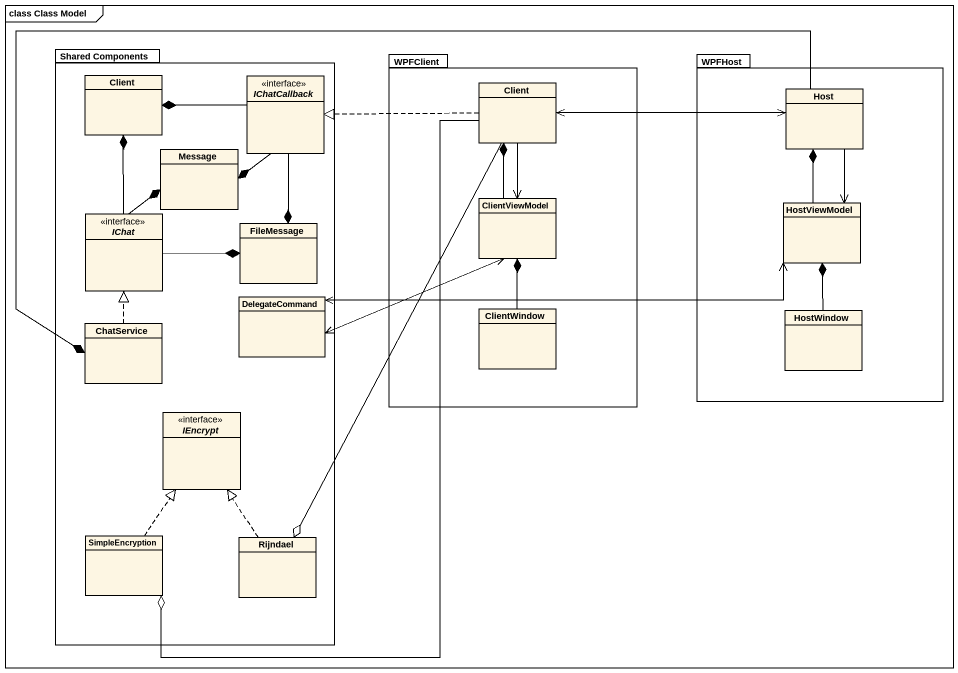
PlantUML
@startuml
mainframe class Class Model
hide circle
hide empty members
package "Shared Components" as Shared_Components {
  class Client
  interface IChatCallback
  class Message
  interface IChat
  class FileMessage
  class ChatService
  class DelegateCommand
  interface IEncrypt
  class SimpleEncryption
  class Rijndael
}
package WPFClient {
  class "Client" as Client_2
  class ClientViewModel
  class ClientWindow
}
package WPFHost {
  class Host
  class HostViewModel
  class HostWindow
}
IChatCallback -left-* Client
IChatCallback --* Message
IChatCallback --* FileMessage
Client_2 .left.|> IChatCallback
Client_2 --> ClientViewModel
Client_2 --o SimpleEncryption
Client_2 --o Rijndael
Host <-left-> Client_2
Host --> HostViewModel
Host -left-* ChatService
ClientViewModel -up-* Client_2
ClientViewModel <-left-> DelegateCommand
HostViewModel -up-* Host
HostViewModel <-left-> DelegateCommand
IChat -up-* Client
IChat -up-* Message
IChat -right-* FileMessage
ChatService .up.|> IChat
ClientWindow -up-* ClientViewModel
HostWindow -up-* HostViewModel
SimpleEncryption .up.|> IEncrypt
Rijndael .up.|> IEncrypt
@enduml
